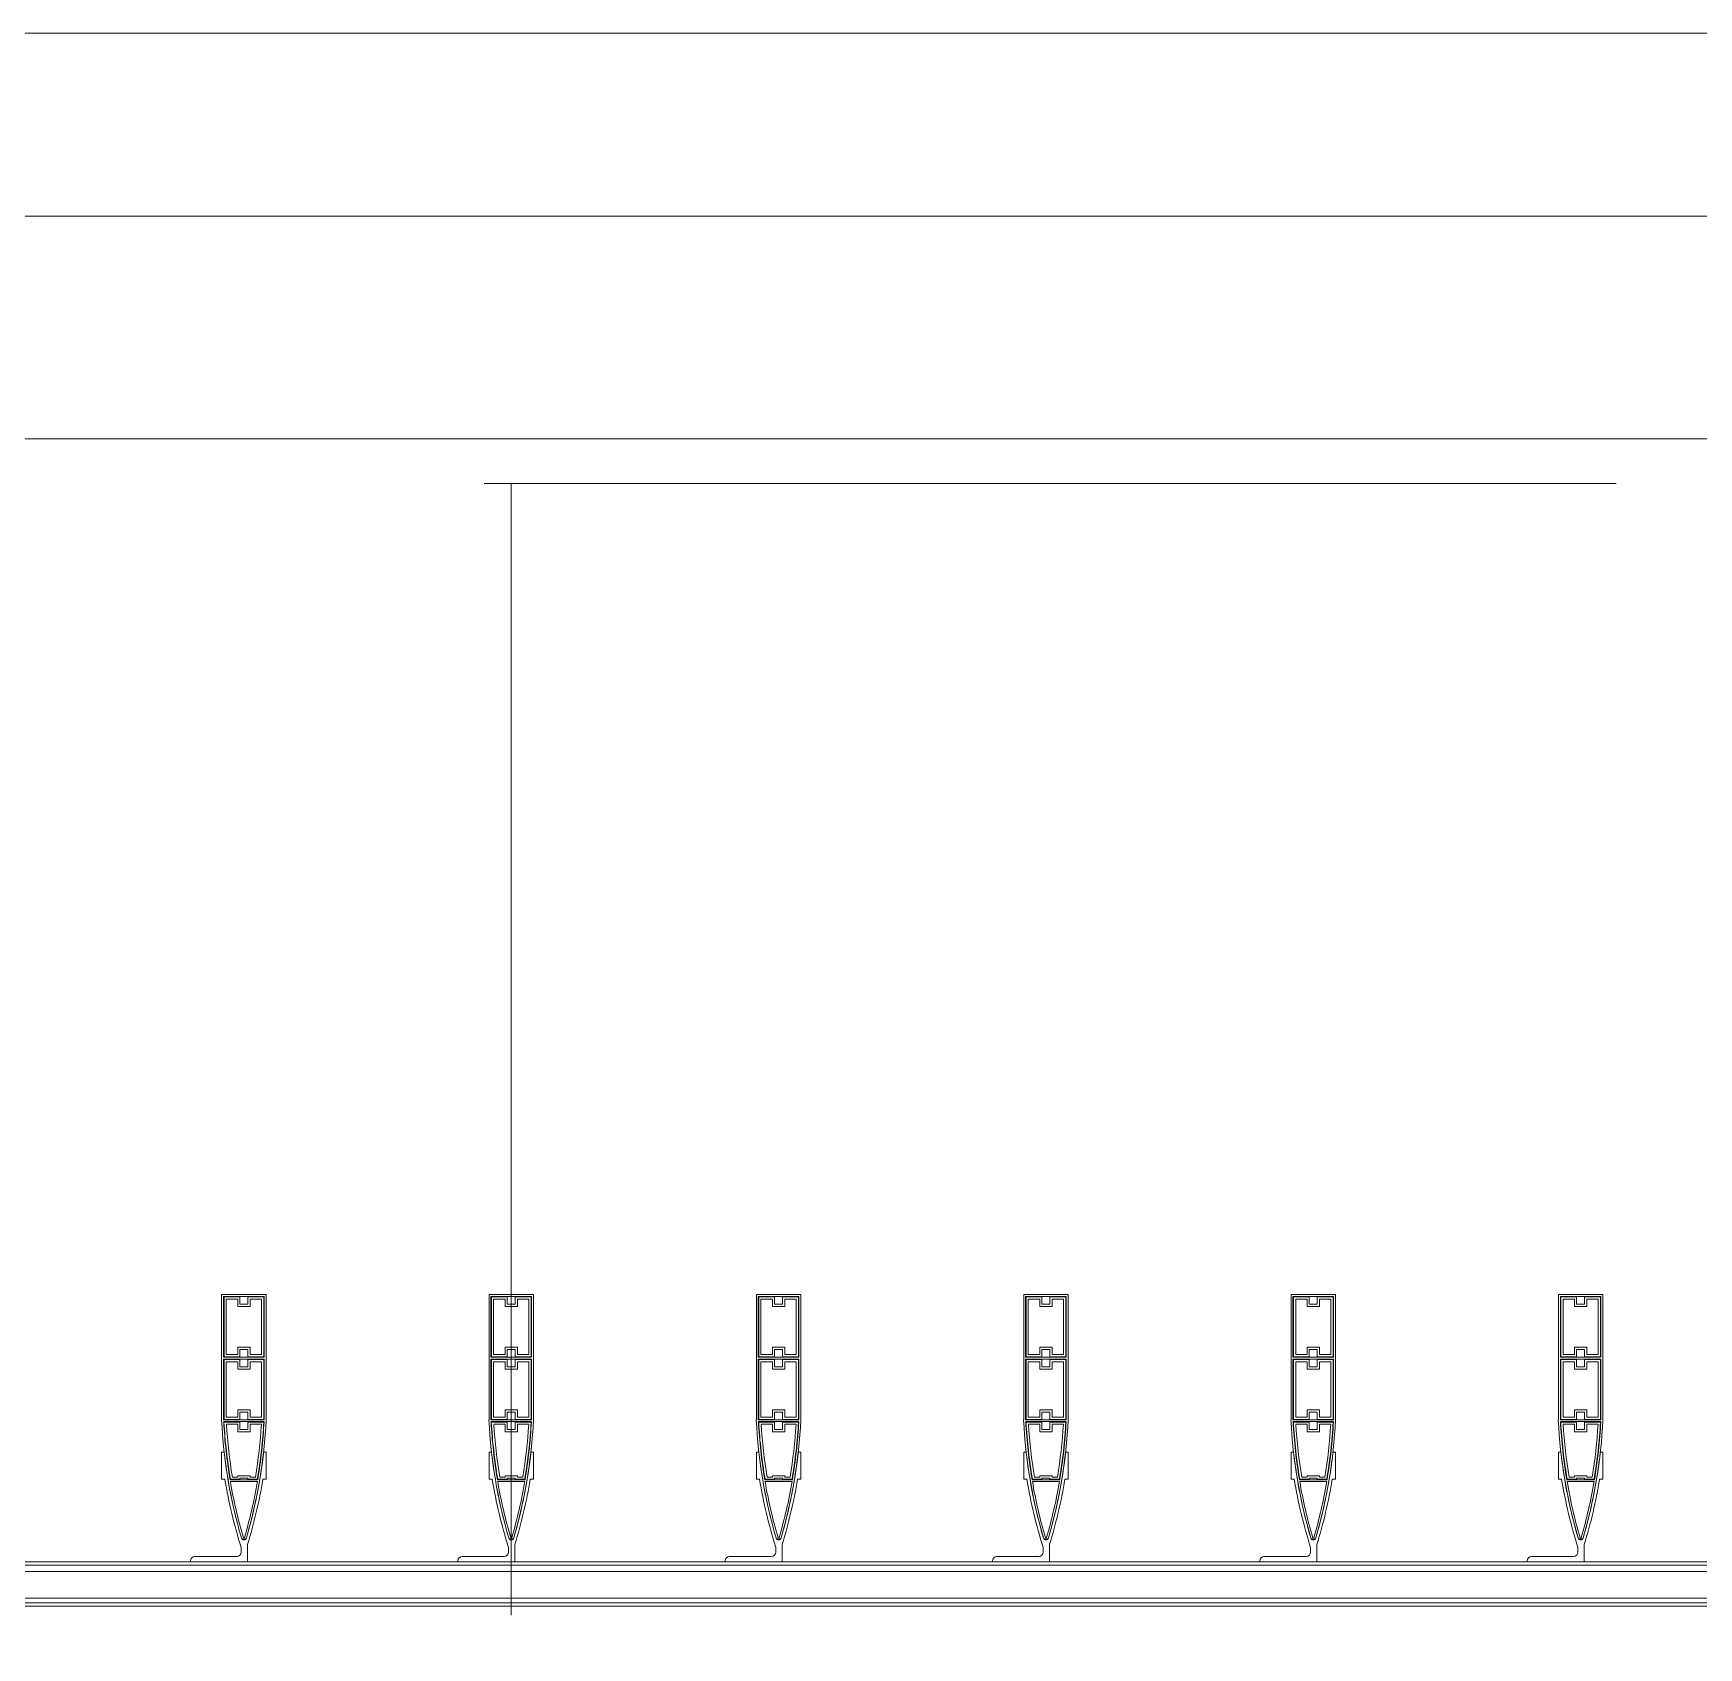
# Model space of a CAD drawing. Header units: millimetres. Extents: x 48966 to 155647, y -43515 to 26217.
# Drawn here: x 97596 to 99464, y 24111 to 25922 of the extents above; entities that cross this region are included whole.
import ezdxf

# ---------------------------------------------------------------- set-up
doc = ezdxf.new("R2010")
doc.units = ezdxf.units.MM
doc.linetypes.add('Осевые', pattern=[6350, 1270, -952.5, 3175, -952.5])
for name, color, linetype, lineweight in [('Обобщенные модели', 7, 'Continuous', 9), ('Обобщенные модели-1', 7, 'Continuous', 18), ('Оси-2', 7, 'Осевые', 9), ('Перекрытия', 7, 'Continuous', 9), ('Стены', 7, 'Continuous', 9)]:
    doc.layers.add(name, color=color, linetype=linetype, lineweight=lineweight)

# ---------------------------------------------------------------- blocks, each defined once
blk = doc.blocks.new('Обвязочная балка 1 - Обвязочная балка 1-1451838-План 5-го этажа на отм_ _12_600')
at = {"layer": 'Обобщенные модели'}
for p, q in [((116781.7, 24196.1), (60831.6, 24196.1)), ((60831.6, 24166.3), (116781.7, 24166.3))]:
    blk.add_line(p, q, dxfattribs=at)
at = {"layer": 'Обобщенные модели-1'}
for p, q in [((116781.7, 24207.1), (60831.6, 24207.1)), ((60831.6, 24203.1), (116781.7, 24203.1)), ((116781.7, 24161.1), (60831.6, 24161.1)), ((60831.6, 24157.1), (116781.7, 24157.1))]:
    blk.add_line(p, q, dxfattribs=at)
blk = doc.blocks.new('Профиль ламели112 - Профиль ламели-1481684-План 5-го этажа на отм_ _12_600')
at = {"layer": 'Обобщенные модели-1'}
for p, q in [((70906.9, 24507.1), (70906.9, 24366.2)), ((70956.9, 24507.1), (70906.9, 24507.1)), ((70909.1, 24436.5), (70909.1, 24504.9)), ((70909.1, 24504.9), (70954.7, 24504.9)), ((70927.4, 24504.4), (70909.6, 24504.4)), ((70909.6, 24504.4), (70909.6, 24437)), ((70912.1, 24439.5), (70912.1, 24501.9)), ((70912.1, 24501.9), (70924.9, 24501.9)), ((70924.9, 24501.9), (70924.9, 24493.5)), ((70927.4, 24496), (70927.4, 24504.4)), ((70954.2, 24504.4), (70936.3, 24504.4)), ((70936.3, 24504.4), (70936.3, 24496)), ((70938.8, 24493.5), (70938.8, 24501.9)), ((70938.8, 24501.9), (70951.7, 24501.9)), ((70951.7, 24501.9), (70951.7, 24439.5)), ((70954.2, 24437), (70954.2, 24504.4)), ((70954.7, 24504.9), (70954.7, 24436.5)), ((70956.9, 24366.2), (70956.9, 24507.1)), ((70924.9, 24493.5), (70938.8, 24493.5)), ((70936.3, 24496), (70927.4, 24496)), ((70938.8, 24447.9), (70924.9, 24447.9)), ((70924.9, 24447.9), (70924.9, 24439.5)), ((70927.4, 24437), (70927.4, 24445.4)), ((70927.4, 24445.4), (70936.3, 24445.4)), ((70936.3, 24445.4), (70936.3, 24437)), ((70938.8, 24439.5), (70938.8, 24447.9)), ((70954.7, 24436.5), (70909.1, 24436.5)), ((70909.1, 24434.6), (70954.7, 24434.6)), ((70909.1, 24366.2), (70909.1, 24434.6)), ((70909.6, 24437), (70927.4, 24437)), ((70927.4, 24434.1), (70909.6, 24434.1)), ((70909.6, 24434.1), (70909.6, 24366.7)), ((70924.9, 24439.5), (70912.1, 24439.5)), ((70912.1, 24369.2), (70912.1, 24431.6)), ((70912.1, 24431.6), (70924.9, 24431.6)), ((70924.9, 24431.6), (70924.9, 24423.2)), ((70927.4, 24425.7), (70927.4, 24434.1)), ((70936.3, 24425.7), (70927.4, 24425.7)), ((70936.3, 24437), (70954.2, 24437)), ((70954.2, 24434.1), (70936.3, 24434.1)), ((70936.3, 24434.1), (70936.3, 24425.7)), ((70951.7, 24439.5), (70938.8, 24439.5)), ((70938.8, 24423.2), (70938.8, 24431.6)), ((70938.8, 24431.6), (70951.7, 24431.6)), ((70951.7, 24431.6), (70951.7, 24369.2)), ((70954.2, 24366.7), (70954.2, 24434.1)), ((70954.7, 24434.6), (70954.7, 24366.2)), ((70924.9, 24423.2), (70938.8, 24423.2)), ((70938.8, 24377.6), (70924.9, 24377.6)), ((70924.9, 24377.6), (70924.9, 24369.2)), ((70927.4, 24366.7), (70927.4, 24375.1)), ((70927.4, 24375.1), (70936.3, 24375.1)), ((70936.3, 24375.1), (70936.3, 24366.7)), ((70938.8, 24369.2), (70938.8, 24377.6)), ((70954.7, 24366.2), (70909.1, 24366.2)), ((70909.1, 24364.3), (70954.6, 24364.3)), ((70909.6, 24366.7), (70927.4, 24366.7)), ((70927.4, 24363.8), (70909.6, 24363.8)), ((70924.9, 24369.2), (70912.1, 24369.2)), ((70912.2, 24361.3), (70924.9, 24361.3)), ((70924.9, 24361.3), (70924.9, 24352.9)), ((70924.9, 24352.9), (70938.8, 24352.9)), ((70927.4, 24355.4), (70927.4, 24363.8)), ((70936.3, 24355.4), (70927.4, 24355.4)), ((70936.3, 24366.7), (70954.2, 24366.7)), ((70954.2, 24363.8), (70936.3, 24363.8)), ((70936.3, 24363.8), (70936.3, 24355.4)), ((70951.7, 24369.2), (70938.8, 24369.2)), ((70938.8, 24352.9), (70938.8, 24361.3)), ((70938.8, 24361.3), (70951.5, 24361.3)), ((70909.8, 24330.1), (70906.9, 24330.1)), ((70906.9, 24330.1), (70906.9, 24299.7)), ((70956.8, 24330.1), (70953.9, 24330.1)), ((70956.8, 24299.7), (70956.8, 24330.1)), ((70906.9, 24299.7), (70910.5, 24299.7)), ((70947.4, 24299.2), (70916.3, 24299.2)), ((70916.6, 24297.3), (70947.1, 24297.3)), ((70916.8, 24299.7), (70927.4, 24299.7)), ((70924.9, 24302.2), (70918.9, 24302.2)), ((70938.8, 24303.5), (70924.9, 24303.5)), ((70924.9, 24303.5), (70924.9, 24302.2)), ((70927.4, 24299.7), (70927.4, 24301)), ((70927.4, 24301), (70936.3, 24301)), ((70936.3, 24301), (70936.3, 24299.7)), ((70936.3, 24299.7), (70946.9, 24299.7)), ((70938.8, 24302.2), (70938.8, 24303.5)), ((70944.8, 24302.2), (70938.8, 24302.2)), ((70953.2, 24299.7), (70956.8, 24299.7)), ((70928.9, 24223), (70928.9, 24218.1)), ((70935.9, 24207.1), (70935.9, 24226.3)), ((70871.9, 24208.1), (70871.9, 24207.1)), ((70871.9, 24207.1), (70935.9, 24207.1)), ((70923.9, 24213.1), (70876.9, 24213.1))]:
    blk.add_line(p, q, dxfattribs=at)
for centre, radius, start, end in [((71480.6, 24394.6), 574.5, 182.8338, 196.2258), ((71480.7, 24394.3), 572.3, 183.0109, 189.5715), ((71480.4, 24395.9), 571.8, 183.2193, 189.6867), ((71480.5, 24395.6), 569.3, 183.4571, 189.4457), ((70383.1, 24394.6), 574.5, 343.7742, 357.1662), ((70383.2, 24395.6), 569.3, 350.5543, 356.5429), ((70383.3, 24395.9), 571.8, 350.3133, 356.7807), ((70383, 24394.3), 572.3, 350.4285, 356.9891), ((71480.6, 24394.6), 574.5, 186.4465, 196.2576), ((70383.1, 24394.6), 574.5, 343.7424, 353.5535), ((71477.1, 24394.6), 574.5, 189.5084, 197.3712), ((71449, 24386.8), 539.8, 189.5428, 196.4344), ((70414.7, 24386.8), 539.8, 343.5656, 350.4572), ((70386.6, 24394.6), 574.5, 342.9661, 350.4916), ((70931.9, 24235.1), 3, 200, 340), ((70931.9, 24234.5), 2.84, 196.2576, 343.7424), ((70931.9, 24234.2), 0.645, 196.4344, 343.5656), ((70876.9, 24208.1), 5, 90, 180), ((70923.9, 24218.1), 5, 270, 0)]:
    blk.add_arc(centre, radius, start, end, dxfattribs=at)
blk = doc.blocks.new('Профиль ламели113 - Профиль ламели-1481948-План 5-го этажа на отм_ _12_600')
at = {"layer": 'Обобщенные модели-1'}
for p, q in [((71206.9, 24507.1), (71206.9, 24366.2)), ((71256.9, 24507.1), (71206.9, 24507.1)), ((71209.1, 24436.5), (71209.1, 24504.9)), ((71209.1, 24504.9), (71254.7, 24504.9)), ((71227.4, 24504.4), (71209.6, 24504.4)), ((71209.6, 24504.4), (71209.6, 24437)), ((71212.1, 24439.5), (71212.1, 24501.9)), ((71212.1, 24501.9), (71224.9, 24501.9)), ((71224.9, 24501.9), (71224.9, 24493.5)), ((71227.4, 24496), (71227.4, 24504.4)), ((71254.2, 24504.4), (71236.3, 24504.4)), ((71236.3, 24504.4), (71236.3, 24496)), ((71238.8, 24493.5), (71238.8, 24501.9)), ((71238.8, 24501.9), (71251.7, 24501.9)), ((71251.7, 24501.9), (71251.7, 24439.5)), ((71254.2, 24437), (71254.2, 24504.4)), ((71254.7, 24504.9), (71254.7, 24436.5)), ((71256.9, 24366.2), (71256.9, 24507.1)), ((71224.9, 24493.5), (71238.8, 24493.5)), ((71236.3, 24496), (71227.4, 24496)), ((71238.8, 24447.9), (71224.9, 24447.9)), ((71224.9, 24447.9), (71224.9, 24439.5)), ((71227.4, 24437), (71227.4, 24445.4)), ((71227.4, 24445.4), (71236.3, 24445.4)), ((71236.3, 24445.4), (71236.3, 24437)), ((71238.8, 24439.5), (71238.8, 24447.9)), ((71254.7, 24436.5), (71209.1, 24436.5)), ((71209.1, 24434.6), (71254.7, 24434.6)), ((71209.1, 24366.2), (71209.1, 24434.6)), ((71209.6, 24437), (71227.4, 24437)), ((71227.4, 24434.1), (71209.6, 24434.1)), ((71209.6, 24434.1), (71209.6, 24366.7)), ((71224.9, 24439.5), (71212.1, 24439.5)), ((71212.1, 24369.2), (71212.1, 24431.6)), ((71212.1, 24431.6), (71224.9, 24431.6)), ((71224.9, 24431.6), (71224.9, 24423.2)), ((71227.4, 24425.7), (71227.4, 24434.1)), ((71236.3, 24425.7), (71227.4, 24425.7)), ((71236.3, 24437), (71254.2, 24437)), ((71254.2, 24434.1), (71236.3, 24434.1)), ((71236.3, 24434.1), (71236.3, 24425.7)), ((71251.7, 24439.5), (71238.8, 24439.5)), ((71238.8, 24423.2), (71238.8, 24431.6)), ((71238.8, 24431.6), (71251.7, 24431.6)), ((71251.7, 24431.6), (71251.7, 24369.2)), ((71254.2, 24366.7), (71254.2, 24434.1)), ((71254.7, 24434.6), (71254.7, 24366.2)), ((71224.9, 24423.2), (71238.8, 24423.2)), ((71238.8, 24377.6), (71224.9, 24377.6)), ((71224.9, 24377.6), (71224.9, 24369.2)), ((71227.4, 24366.7), (71227.4, 24375.1)), ((71227.4, 24375.1), (71236.3, 24375.1)), ((71236.3, 24375.1), (71236.3, 24366.7)), ((71238.8, 24369.2), (71238.8, 24377.6)), ((71254.7, 24366.2), (71209.1, 24366.2)), ((71209.1, 24364.3), (71254.6, 24364.3)), ((71209.6, 24366.7), (71227.4, 24366.7)), ((71227.4, 24363.8), (71209.6, 24363.8)), ((71224.9, 24369.2), (71212.1, 24369.2)), ((71212.2, 24361.3), (71224.9, 24361.3)), ((71224.9, 24361.3), (71224.9, 24352.9)), ((71224.9, 24352.9), (71238.8, 24352.9)), ((71227.4, 24355.4), (71227.4, 24363.8)), ((71236.3, 24355.4), (71227.4, 24355.4)), ((71236.3, 24366.7), (71254.2, 24366.7)), ((71254.2, 24363.8), (71236.3, 24363.8)), ((71236.3, 24363.8), (71236.3, 24355.4)), ((71251.7, 24369.2), (71238.8, 24369.2)), ((71238.8, 24352.9), (71238.8, 24361.3)), ((71238.8, 24361.3), (71251.5, 24361.3)), ((71209.8, 24330.1), (71206.9, 24330.1)), ((71206.9, 24330.1), (71206.9, 24299.7)), ((71256.8, 24330.1), (71253.9, 24330.1)), ((71256.8, 24299.7), (71256.8, 24330.1)), ((71206.9, 24299.7), (71210.5, 24299.7)), ((71247.4, 24299.2), (71216.3, 24299.2)), ((71216.6, 24297.3), (71247.1, 24297.3)), ((71216.8, 24299.7), (71227.4, 24299.7)), ((71224.9, 24302.2), (71218.9, 24302.2)), ((71238.8, 24303.5), (71224.9, 24303.5)), ((71224.9, 24303.5), (71224.9, 24302.2)), ((71227.4, 24299.7), (71227.4, 24301)), ((71227.4, 24301), (71236.3, 24301)), ((71236.3, 24301), (71236.3, 24299.7)), ((71236.3, 24299.7), (71246.9, 24299.7)), ((71238.8, 24302.2), (71238.8, 24303.5)), ((71244.8, 24302.2), (71238.8, 24302.2)), ((71253.2, 24299.7), (71256.8, 24299.7)), ((71228.9, 24223), (71228.9, 24218.1)), ((71235.9, 24207.1), (71235.9, 24226.3)), ((71171.9, 24208.1), (71171.9, 24207.1)), ((71171.9, 24207.1), (71235.9, 24207.1)), ((71223.9, 24213.1), (71176.9, 24213.1))]:
    blk.add_line(p, q, dxfattribs=at)
for centre, radius, start, end in [((71780.6, 24394.6), 574.5, 182.8338, 196.2258), ((71780.7, 24394.3), 572.3, 183.0109, 189.5715), ((71780.4, 24395.9), 571.8, 183.2193, 189.6867), ((71780.5, 24395.6), 569.3, 183.4571, 189.4457), ((70683.1, 24394.6), 574.5, 343.7742, 357.1662), ((70683.2, 24395.6), 569.3, 350.5543, 356.5429), ((70683.3, 24395.9), 571.8, 350.3133, 356.7807), ((70683, 24394.3), 572.3, 350.4285, 356.9891), ((71780.6, 24394.6), 574.5, 186.4465, 196.2576), ((70683.1, 24394.6), 574.5, 343.7424, 353.5535), ((71777.1, 24394.6), 574.5, 189.5084, 197.3712), ((71749, 24386.8), 539.8, 189.5428, 196.4344), ((70714.7, 24386.8), 539.8, 343.5656, 350.4572), ((70686.6, 24394.6), 574.5, 342.9661, 350.4916), ((71231.9, 24235.1), 3, 200, 340), ((71231.9, 24234.5), 2.84, 196.2576, 343.7424), ((71231.9, 24234.2), 0.645, 196.4344, 343.5656), ((71176.9, 24208.1), 5, 90, 180), ((71223.9, 24218.1), 5, 270, 0)]:
    blk.add_arc(centre, radius, start, end, dxfattribs=at)
blk = doc.blocks.new('Профиль ламели114 - Профиль ламели-1482212-План 5-го этажа на отм_ _12_600')
at = {"layer": 'Обобщенные модели-1'}
for p, q in [((71506.9, 24507.1), (71506.9, 24366.2)), ((71556.9, 24507.1), (71506.9, 24507.1)), ((71509.1, 24436.5), (71509.1, 24504.9)), ((71509.1, 24504.9), (71554.7, 24504.9)), ((71527.4, 24504.4), (71509.6, 24504.4)), ((71509.6, 24504.4), (71509.6, 24437)), ((71512.1, 24439.5), (71512.1, 24501.9)), ((71512.1, 24501.9), (71524.9, 24501.9)), ((71524.9, 24501.9), (71524.9, 24493.5)), ((71527.4, 24496), (71527.4, 24504.4)), ((71554.2, 24504.4), (71536.3, 24504.4)), ((71536.3, 24504.4), (71536.3, 24496)), ((71538.8, 24493.5), (71538.8, 24501.9)), ((71538.8, 24501.9), (71551.7, 24501.9)), ((71551.7, 24501.9), (71551.7, 24439.5)), ((71554.2, 24437), (71554.2, 24504.4)), ((71554.7, 24504.9), (71554.7, 24436.5)), ((71556.9, 24366.2), (71556.9, 24507.1)), ((71524.9, 24493.5), (71538.8, 24493.5)), ((71536.3, 24496), (71527.4, 24496)), ((71538.8, 24447.9), (71524.9, 24447.9)), ((71524.9, 24447.9), (71524.9, 24439.5)), ((71527.4, 24437), (71527.4, 24445.4)), ((71527.4, 24445.4), (71536.3, 24445.4)), ((71536.3, 24445.4), (71536.3, 24437)), ((71538.8, 24439.5), (71538.8, 24447.9)), ((71554.7, 24436.5), (71509.1, 24436.5)), ((71509.1, 24434.6), (71554.7, 24434.6)), ((71509.1, 24366.2), (71509.1, 24434.6)), ((71509.6, 24437), (71527.4, 24437)), ((71527.4, 24434.1), (71509.6, 24434.1)), ((71509.6, 24434.1), (71509.6, 24366.7)), ((71524.9, 24439.5), (71512.1, 24439.5)), ((71512.1, 24369.2), (71512.1, 24431.6)), ((71512.1, 24431.6), (71524.9, 24431.6)), ((71524.9, 24431.6), (71524.9, 24423.2)), ((71527.4, 24425.7), (71527.4, 24434.1)), ((71536.3, 24425.7), (71527.4, 24425.7)), ((71536.3, 24437), (71554.2, 24437)), ((71554.2, 24434.1), (71536.3, 24434.1)), ((71536.3, 24434.1), (71536.3, 24425.7)), ((71551.7, 24439.5), (71538.8, 24439.5)), ((71538.8, 24423.2), (71538.8, 24431.6)), ((71538.8, 24431.6), (71551.7, 24431.6)), ((71551.7, 24431.6), (71551.7, 24369.2)), ((71554.2, 24366.7), (71554.2, 24434.1)), ((71554.7, 24434.6), (71554.7, 24366.2)), ((71524.9, 24423.2), (71538.8, 24423.2)), ((71538.8, 24377.6), (71524.9, 24377.6)), ((71524.9, 24377.6), (71524.9, 24369.2)), ((71527.4, 24366.7), (71527.4, 24375.1)), ((71527.4, 24375.1), (71536.3, 24375.1)), ((71536.3, 24375.1), (71536.3, 24366.7)), ((71538.8, 24369.2), (71538.8, 24377.6)), ((71554.7, 24366.2), (71509.1, 24366.2)), ((71509.1, 24364.3), (71554.6, 24364.3)), ((71509.6, 24366.7), (71527.4, 24366.7)), ((71527.4, 24363.8), (71509.6, 24363.8)), ((71524.9, 24369.2), (71512.1, 24369.2)), ((71512.2, 24361.3), (71524.9, 24361.3)), ((71524.9, 24361.3), (71524.9, 24352.9)), ((71524.9, 24352.9), (71538.8, 24352.9)), ((71527.4, 24355.4), (71527.4, 24363.8)), ((71536.3, 24355.4), (71527.4, 24355.4)), ((71536.3, 24366.7), (71554.2, 24366.7)), ((71554.2, 24363.8), (71536.3, 24363.8)), ((71536.3, 24363.8), (71536.3, 24355.4)), ((71551.7, 24369.2), (71538.8, 24369.2)), ((71538.8, 24352.9), (71538.8, 24361.3)), ((71538.8, 24361.3), (71551.5, 24361.3)), ((71509.8, 24330.1), (71506.9, 24330.1)), ((71506.9, 24330.1), (71506.9, 24299.7)), ((71556.8, 24330.1), (71553.9, 24330.1)), ((71556.8, 24299.7), (71556.8, 24330.1)), ((71506.9, 24299.7), (71510.5, 24299.7)), ((71547.4, 24299.2), (71516.3, 24299.2)), ((71516.6, 24297.3), (71547.1, 24297.3)), ((71516.8, 24299.7), (71527.4, 24299.7)), ((71524.9, 24302.2), (71518.9, 24302.2)), ((71538.8, 24303.5), (71524.9, 24303.5)), ((71524.9, 24303.5), (71524.9, 24302.2)), ((71527.4, 24299.7), (71527.4, 24301)), ((71527.4, 24301), (71536.3, 24301)), ((71536.3, 24301), (71536.3, 24299.7)), ((71536.3, 24299.7), (71546.9, 24299.7)), ((71538.8, 24302.2), (71538.8, 24303.5)), ((71544.8, 24302.2), (71538.8, 24302.2)), ((71553.2, 24299.7), (71556.8, 24299.7)), ((71528.9, 24223), (71528.9, 24218.1)), ((71535.9, 24207.1), (71535.9, 24226.3)), ((71471.9, 24208.1), (71471.9, 24207.1)), ((71471.9, 24207.1), (71535.9, 24207.1)), ((71523.9, 24213.1), (71476.9, 24213.1))]:
    blk.add_line(p, q, dxfattribs=at)
for centre, radius, start, end in [((72080.6, 24394.6), 574.5, 182.8338, 196.2258), ((72080.7, 24394.3), 572.3, 183.0109, 189.5715), ((72080.4, 24395.9), 571.8, 183.2193, 189.6867), ((72080.5, 24395.6), 569.3, 183.4571, 189.4457), ((70983.1, 24394.6), 574.5, 343.7742, 357.1662), ((70983.2, 24395.6), 569.3, 350.5543, 356.5429), ((70983.3, 24395.9), 571.8, 350.3133, 356.7807), ((70983, 24394.3), 572.3, 350.4285, 356.9891), ((72080.6, 24394.6), 574.5, 186.4465, 196.2576), ((70983.1, 24394.6), 574.5, 343.7424, 353.5535), ((72077.1, 24394.6), 574.5, 189.5084, 197.3712), ((72049, 24386.8), 539.8, 189.5428, 196.4344), ((71014.7, 24386.8), 539.8, 343.5656, 350.4572), ((70986.6, 24394.6), 574.5, 342.9661, 350.4916), ((71531.9, 24235.1), 3, 200, 340), ((71531.9, 24234.5), 2.84, 196.2576, 343.7424), ((71531.9, 24234.2), 0.645, 196.4344, 343.5656), ((71476.9, 24208.1), 5, 90, 180), ((71523.9, 24218.1), 5, 270, 0)]:
    blk.add_arc(centre, radius, start, end, dxfattribs=at)
blk = doc.blocks.new('Профиль ламели115 - Профиль ламели-1482476-План 5-го этажа на отм_ _12_600')
at = {"layer": 'Обобщенные модели-1'}
for p, q in [((71806.9, 24507.1), (71806.9, 24366.2)), ((71856.9, 24507.1), (71806.9, 24507.1)), ((71809.1, 24436.5), (71809.1, 24504.9)), ((71809.1, 24504.9), (71854.7, 24504.9)), ((71827.4, 24504.4), (71809.6, 24504.4)), ((71809.6, 24504.4), (71809.6, 24437)), ((71812.1, 24439.5), (71812.1, 24501.9)), ((71812.1, 24501.9), (71824.9, 24501.9)), ((71824.9, 24501.9), (71824.9, 24493.5)), ((71827.4, 24496), (71827.4, 24504.4)), ((71854.2, 24504.4), (71836.3, 24504.4)), ((71836.3, 24504.4), (71836.3, 24496)), ((71838.8, 24493.5), (71838.8, 24501.9)), ((71838.8, 24501.9), (71851.7, 24501.9)), ((71851.7, 24501.9), (71851.7, 24439.5)), ((71854.2, 24437), (71854.2, 24504.4)), ((71854.7, 24504.9), (71854.7, 24436.5)), ((71856.9, 24366.2), (71856.9, 24507.1)), ((71824.9, 24493.5), (71838.8, 24493.5)), ((71836.3, 24496), (71827.4, 24496)), ((71838.8, 24447.9), (71824.9, 24447.9)), ((71824.9, 24447.9), (71824.9, 24439.5)), ((71827.4, 24437), (71827.4, 24445.4)), ((71827.4, 24445.4), (71836.3, 24445.4)), ((71836.3, 24445.4), (71836.3, 24437)), ((71838.8, 24439.5), (71838.8, 24447.9)), ((71854.7, 24436.5), (71809.1, 24436.5)), ((71809.1, 24434.6), (71854.7, 24434.6)), ((71809.1, 24366.2), (71809.1, 24434.6)), ((71809.6, 24437), (71827.4, 24437)), ((71827.4, 24434.1), (71809.6, 24434.1)), ((71809.6, 24434.1), (71809.6, 24366.7)), ((71824.9, 24439.5), (71812.1, 24439.5)), ((71812.1, 24369.2), (71812.1, 24431.6)), ((71812.1, 24431.6), (71824.9, 24431.6)), ((71824.9, 24431.6), (71824.9, 24423.2)), ((71827.4, 24425.7), (71827.4, 24434.1)), ((71836.3, 24425.7), (71827.4, 24425.7)), ((71836.3, 24437), (71854.2, 24437)), ((71854.2, 24434.1), (71836.3, 24434.1)), ((71836.3, 24434.1), (71836.3, 24425.7)), ((71851.7, 24439.5), (71838.8, 24439.5)), ((71838.8, 24423.2), (71838.8, 24431.6)), ((71838.8, 24431.6), (71851.7, 24431.6)), ((71851.7, 24431.6), (71851.7, 24369.2)), ((71854.2, 24366.7), (71854.2, 24434.1)), ((71854.7, 24434.6), (71854.7, 24366.2)), ((71824.9, 24423.2), (71838.8, 24423.2)), ((71838.8, 24377.6), (71824.9, 24377.6)), ((71824.9, 24377.6), (71824.9, 24369.2)), ((71827.4, 24366.7), (71827.4, 24375.1)), ((71827.4, 24375.1), (71836.3, 24375.1)), ((71836.3, 24375.1), (71836.3, 24366.7)), ((71838.8, 24369.2), (71838.8, 24377.6)), ((71854.7, 24366.2), (71809.1, 24366.2)), ((71809.1, 24364.3), (71854.6, 24364.3)), ((71809.6, 24366.7), (71827.4, 24366.7)), ((71827.4, 24363.8), (71809.6, 24363.8)), ((71824.9, 24369.2), (71812.1, 24369.2)), ((71812.2, 24361.3), (71824.9, 24361.3)), ((71824.9, 24361.3), (71824.9, 24352.9)), ((71824.9, 24352.9), (71838.8, 24352.9)), ((71827.4, 24355.4), (71827.4, 24363.8)), ((71836.3, 24355.4), (71827.4, 24355.4)), ((71836.3, 24366.7), (71854.2, 24366.7)), ((71854.2, 24363.8), (71836.3, 24363.8)), ((71836.3, 24363.8), (71836.3, 24355.4)), ((71851.7, 24369.2), (71838.8, 24369.2)), ((71838.8, 24352.9), (71838.8, 24361.3)), ((71838.8, 24361.3), (71851.5, 24361.3)), ((71809.8, 24330.1), (71806.9, 24330.1)), ((71806.9, 24330.1), (71806.9, 24299.7)), ((71856.8, 24330.1), (71853.9, 24330.1)), ((71856.8, 24299.7), (71856.8, 24330.1)), ((71806.9, 24299.7), (71810.5, 24299.7)), ((71847.4, 24299.2), (71816.3, 24299.2)), ((71816.6, 24297.3), (71847.1, 24297.3)), ((71816.8, 24299.7), (71827.4, 24299.7)), ((71824.9, 24302.2), (71818.9, 24302.2)), ((71838.8, 24303.5), (71824.9, 24303.5)), ((71824.9, 24303.5), (71824.9, 24302.2)), ((71827.4, 24299.7), (71827.4, 24301)), ((71827.4, 24301), (71836.3, 24301)), ((71836.3, 24301), (71836.3, 24299.7)), ((71836.3, 24299.7), (71846.9, 24299.7)), ((71838.8, 24302.2), (71838.8, 24303.5)), ((71844.8, 24302.2), (71838.8, 24302.2)), ((71853.2, 24299.7), (71856.8, 24299.7)), ((71828.9, 24223), (71828.9, 24218.1)), ((71835.9, 24207.1), (71835.9, 24226.3)), ((71771.9, 24208.1), (71771.9, 24207.1)), ((71771.9, 24207.1), (71835.9, 24207.1)), ((71823.9, 24213.1), (71776.9, 24213.1))]:
    blk.add_line(p, q, dxfattribs=at)
for centre, radius, start, end in [((72380.6, 24394.6), 574.5, 182.8338, 196.2258), ((72380.7, 24394.3), 572.3, 183.0109, 189.5715), ((72380.4, 24395.9), 571.8, 183.2193, 189.6867), ((72380.5, 24395.6), 569.3, 183.4571, 189.4457), ((71283.1, 24394.6), 574.5, 343.7742, 357.1662), ((71283.2, 24395.6), 569.3, 350.5543, 356.5429), ((71283.3, 24395.9), 571.8, 350.3133, 356.7807), ((71283, 24394.3), 572.3, 350.4285, 356.9891), ((72380.6, 24394.6), 574.5, 186.4465, 196.2576), ((71283.1, 24394.6), 574.5, 343.7424, 353.5535), ((72377.1, 24394.6), 574.5, 189.5084, 197.3712), ((72349, 24386.8), 539.8, 189.5428, 196.4344), ((71314.7, 24386.8), 539.8, 343.5656, 350.4572), ((71286.6, 24394.6), 574.5, 342.9661, 350.4916), ((71831.9, 24235.1), 3, 200, 340), ((71831.9, 24234.5), 2.84, 196.2576, 343.7424), ((71831.9, 24234.2), 0.645, 196.4344, 343.5656), ((71776.9, 24208.1), 5, 90, 180), ((71823.9, 24218.1), 5, 270, 0)]:
    blk.add_arc(centre, radius, start, end, dxfattribs=at)
blk = doc.blocks.new('Профиль ламели116 - Профиль ламели-1482740-План 5-го этажа на отм_ _12_600')
at = {"layer": 'Обобщенные модели-1'}
for p, q in [((72106.9, 24507.1), (72106.9, 24366.2)), ((72156.9, 24507.1), (72106.9, 24507.1)), ((72109.1, 24436.5), (72109.1, 24504.9)), ((72109.1, 24504.9), (72154.7, 24504.9)), ((72127.4, 24504.4), (72109.6, 24504.4)), ((72109.6, 24504.4), (72109.6, 24437)), ((72112.1, 24439.5), (72112.1, 24501.9)), ((72112.1, 24501.9), (72124.9, 24501.9)), ((72124.9, 24501.9), (72124.9, 24493.5)), ((72127.4, 24496), (72127.4, 24504.4)), ((72154.2, 24504.4), (72136.3, 24504.4)), ((72136.3, 24504.4), (72136.3, 24496)), ((72138.8, 24493.5), (72138.8, 24501.9)), ((72138.8, 24501.9), (72151.7, 24501.9)), ((72151.7, 24501.9), (72151.7, 24439.5)), ((72154.2, 24437), (72154.2, 24504.4)), ((72154.7, 24504.9), (72154.7, 24436.5)), ((72156.9, 24366.2), (72156.9, 24507.1)), ((72124.9, 24493.5), (72138.8, 24493.5)), ((72136.3, 24496), (72127.4, 24496)), ((72138.8, 24447.9), (72124.9, 24447.9)), ((72124.9, 24447.9), (72124.9, 24439.5)), ((72127.4, 24437), (72127.4, 24445.4)), ((72127.4, 24445.4), (72136.3, 24445.4)), ((72136.3, 24445.4), (72136.3, 24437)), ((72138.8, 24439.5), (72138.8, 24447.9)), ((72154.7, 24436.5), (72109.1, 24436.5)), ((72109.1, 24434.6), (72154.7, 24434.6)), ((72109.1, 24366.2), (72109.1, 24434.6)), ((72109.6, 24437), (72127.4, 24437)), ((72127.4, 24434.1), (72109.6, 24434.1)), ((72109.6, 24434.1), (72109.6, 24366.7)), ((72124.9, 24439.5), (72112.1, 24439.5)), ((72112.1, 24369.2), (72112.1, 24431.6)), ((72112.1, 24431.6), (72124.9, 24431.6)), ((72124.9, 24431.6), (72124.9, 24423.2)), ((72127.4, 24425.7), (72127.4, 24434.1)), ((72136.3, 24425.7), (72127.4, 24425.7)), ((72136.3, 24437), (72154.2, 24437)), ((72154.2, 24434.1), (72136.3, 24434.1)), ((72136.3, 24434.1), (72136.3, 24425.7)), ((72151.7, 24439.5), (72138.8, 24439.5)), ((72138.8, 24423.2), (72138.8, 24431.6)), ((72138.8, 24431.6), (72151.7, 24431.6)), ((72151.7, 24431.6), (72151.7, 24369.2)), ((72154.2, 24366.7), (72154.2, 24434.1)), ((72154.7, 24434.6), (72154.7, 24366.2)), ((72124.9, 24423.2), (72138.8, 24423.2)), ((72138.8, 24377.6), (72124.9, 24377.6)), ((72124.9, 24377.6), (72124.9, 24369.2)), ((72127.4, 24366.7), (72127.4, 24375.1)), ((72127.4, 24375.1), (72136.3, 24375.1)), ((72136.3, 24375.1), (72136.3, 24366.7)), ((72138.8, 24369.2), (72138.8, 24377.6)), ((72154.7, 24366.2), (72109.1, 24366.2)), ((72109.1, 24364.3), (72154.6, 24364.3)), ((72109.6, 24366.7), (72127.4, 24366.7)), ((72127.4, 24363.8), (72109.6, 24363.8)), ((72124.9, 24369.2), (72112.1, 24369.2)), ((72112.2, 24361.3), (72124.9, 24361.3)), ((72124.9, 24361.3), (72124.9, 24352.9)), ((72124.9, 24352.9), (72138.8, 24352.9)), ((72127.4, 24355.4), (72127.4, 24363.8)), ((72136.3, 24355.4), (72127.4, 24355.4)), ((72136.3, 24366.7), (72154.2, 24366.7)), ((72154.2, 24363.8), (72136.3, 24363.8)), ((72136.3, 24363.8), (72136.3, 24355.4)), ((72151.7, 24369.2), (72138.8, 24369.2)), ((72138.8, 24352.9), (72138.8, 24361.3)), ((72138.8, 24361.3), (72151.5, 24361.3)), ((72109.8, 24330.1), (72106.9, 24330.1)), ((72106.9, 24330.1), (72106.9, 24299.7)), ((72156.8, 24330.1), (72153.9, 24330.1)), ((72156.8, 24299.7), (72156.8, 24330.1)), ((72106.9, 24299.7), (72110.5, 24299.7)), ((72147.4, 24299.2), (72116.3, 24299.2)), ((72116.6, 24297.3), (72147.1, 24297.3)), ((72116.8, 24299.7), (72127.4, 24299.7)), ((72124.9, 24302.2), (72118.9, 24302.2)), ((72138.8, 24303.5), (72124.9, 24303.5)), ((72124.9, 24303.5), (72124.9, 24302.2)), ((72127.4, 24299.7), (72127.4, 24301)), ((72127.4, 24301), (72136.3, 24301)), ((72136.3, 24301), (72136.3, 24299.7)), ((72136.3, 24299.7), (72146.9, 24299.7)), ((72138.8, 24302.2), (72138.8, 24303.5)), ((72144.8, 24302.2), (72138.8, 24302.2)), ((72153.2, 24299.7), (72156.8, 24299.7)), ((72128.9, 24223), (72128.9, 24218.1)), ((72135.9, 24207.1), (72135.9, 24226.3)), ((72071.9, 24208.1), (72071.9, 24207.1)), ((72071.9, 24207.1), (72135.9, 24207.1)), ((72123.9, 24213.1), (72076.9, 24213.1))]:
    blk.add_line(p, q, dxfattribs=at)
for centre, radius, start, end in [((72680.6, 24394.6), 574.5, 182.8338, 196.2258), ((72680.7, 24394.3), 572.3, 183.0109, 189.5715), ((72680.4, 24395.9), 571.8, 183.2193, 189.6867), ((72680.5, 24395.6), 569.3, 183.4571, 189.4457), ((71583.1, 24394.6), 574.5, 343.7742, 357.1662), ((71583.2, 24395.6), 569.3, 350.5543, 356.5429), ((71583.3, 24395.9), 571.8, 350.3133, 356.7807), ((71583, 24394.3), 572.3, 350.4285, 356.9891), ((72680.6, 24394.6), 574.5, 186.4465, 196.2576), ((71583.1, 24394.6), 574.5, 343.7424, 353.5535), ((72677.1, 24394.6), 574.5, 189.5084, 197.3712), ((72649, 24386.8), 539.8, 189.5428, 196.4344), ((71614.7, 24386.8), 539.8, 343.5656, 350.4572), ((71586.6, 24394.6), 574.5, 342.9661, 350.4916), ((72131.9, 24235.1), 3, 200, 340), ((72131.9, 24234.5), 2.84, 196.2576, 343.7424), ((72131.9, 24234.2), 0.645, 196.4344, 343.5656), ((72076.9, 24208.1), 5, 90, 180), ((72123.9, 24218.1), 5, 270, 0)]:
    blk.add_arc(centre, radius, start, end, dxfattribs=at)
blk = doc.blocks.new('Профиль ламели117 - Профиль ламели-1483004-План 5-го этажа на отм_ _12_600')
at = {"layer": 'Обобщенные модели-1'}
for p, q in [((72406.9, 24507.1), (72406.9, 24366.2)), ((72456.9, 24507.1), (72406.9, 24507.1)), ((72409.1, 24436.5), (72409.1, 24504.9)), ((72409.1, 24504.9), (72454.7, 24504.9)), ((72427.4, 24504.4), (72409.6, 24504.4)), ((72409.6, 24504.4), (72409.6, 24437)), ((72412.1, 24439.5), (72412.1, 24501.9)), ((72412.1, 24501.9), (72424.9, 24501.9)), ((72424.9, 24501.9), (72424.9, 24493.5)), ((72427.4, 24496), (72427.4, 24504.4)), ((72454.2, 24504.4), (72436.3, 24504.4)), ((72436.3, 24504.4), (72436.3, 24496)), ((72438.8, 24493.5), (72438.8, 24501.9)), ((72438.8, 24501.9), (72451.7, 24501.9)), ((72451.7, 24501.9), (72451.7, 24439.5)), ((72454.2, 24437), (72454.2, 24504.4)), ((72454.7, 24504.9), (72454.7, 24436.5)), ((72456.9, 24366.2), (72456.9, 24507.1)), ((72424.9, 24493.5), (72438.8, 24493.5)), ((72436.3, 24496), (72427.4, 24496)), ((72438.8, 24447.9), (72424.9, 24447.9)), ((72424.9, 24447.9), (72424.9, 24439.5)), ((72427.4, 24437), (72427.4, 24445.4)), ((72427.4, 24445.4), (72436.3, 24445.4)), ((72436.3, 24445.4), (72436.3, 24437)), ((72438.8, 24439.5), (72438.8, 24447.9)), ((72454.7, 24436.5), (72409.1, 24436.5)), ((72409.1, 24434.6), (72454.7, 24434.6)), ((72409.1, 24366.2), (72409.1, 24434.6)), ((72409.6, 24437), (72427.4, 24437)), ((72427.4, 24434.1), (72409.6, 24434.1)), ((72409.6, 24434.1), (72409.6, 24366.7)), ((72424.9, 24439.5), (72412.1, 24439.5)), ((72412.1, 24369.2), (72412.1, 24431.6)), ((72412.1, 24431.6), (72424.9, 24431.6)), ((72424.9, 24431.6), (72424.9, 24423.2)), ((72427.4, 24425.7), (72427.4, 24434.1)), ((72436.3, 24425.7), (72427.4, 24425.7)), ((72436.3, 24437), (72454.2, 24437)), ((72454.2, 24434.1), (72436.3, 24434.1)), ((72436.3, 24434.1), (72436.3, 24425.7)), ((72451.7, 24439.5), (72438.8, 24439.5)), ((72438.8, 24423.2), (72438.8, 24431.6)), ((72438.8, 24431.6), (72451.7, 24431.6)), ((72451.7, 24431.6), (72451.7, 24369.2)), ((72454.2, 24366.7), (72454.2, 24434.1)), ((72454.7, 24434.6), (72454.7, 24366.2)), ((72424.9, 24423.2), (72438.8, 24423.2)), ((72438.8, 24377.6), (72424.9, 24377.6)), ((72424.9, 24377.6), (72424.9, 24369.2)), ((72427.4, 24366.7), (72427.4, 24375.1)), ((72427.4, 24375.1), (72436.3, 24375.1)), ((72436.3, 24375.1), (72436.3, 24366.7)), ((72438.8, 24369.2), (72438.8, 24377.6)), ((72454.7, 24366.2), (72409.1, 24366.2)), ((72409.1, 24364.3), (72454.6, 24364.3)), ((72409.6, 24366.7), (72427.4, 24366.7)), ((72427.4, 24363.8), (72409.6, 24363.8)), ((72424.9, 24369.2), (72412.1, 24369.2)), ((72412.2, 24361.3), (72424.9, 24361.3)), ((72424.9, 24361.3), (72424.9, 24352.9)), ((72424.9, 24352.9), (72438.8, 24352.9)), ((72427.4, 24355.4), (72427.4, 24363.8)), ((72436.3, 24355.4), (72427.4, 24355.4)), ((72436.3, 24366.7), (72454.2, 24366.7)), ((72454.2, 24363.8), (72436.3, 24363.8)), ((72436.3, 24363.8), (72436.3, 24355.4)), ((72451.7, 24369.2), (72438.8, 24369.2)), ((72438.8, 24352.9), (72438.8, 24361.3)), ((72438.8, 24361.3), (72451.5, 24361.3)), ((72409.8, 24330.1), (72406.9, 24330.1)), ((72406.9, 24330.1), (72406.9, 24299.7)), ((72456.8, 24330.1), (72453.9, 24330.1)), ((72456.8, 24299.7), (72456.8, 24330.1)), ((72406.9, 24299.7), (72410.5, 24299.7)), ((72447.4, 24299.2), (72416.3, 24299.2)), ((72416.6, 24297.3), (72447.1, 24297.3)), ((72416.8, 24299.7), (72427.4, 24299.7)), ((72424.9, 24302.2), (72418.9, 24302.2)), ((72438.8, 24303.5), (72424.9, 24303.5)), ((72424.9, 24303.5), (72424.9, 24302.2)), ((72427.4, 24299.7), (72427.4, 24301)), ((72427.4, 24301), (72436.3, 24301)), ((72436.3, 24301), (72436.3, 24299.7)), ((72436.3, 24299.7), (72446.9, 24299.7)), ((72438.8, 24302.2), (72438.8, 24303.5)), ((72444.8, 24302.2), (72438.8, 24302.2)), ((72453.2, 24299.7), (72456.8, 24299.7)), ((72428.9, 24223), (72428.9, 24218.1)), ((72435.9, 24207.1), (72435.9, 24226.3)), ((72371.9, 24208.1), (72371.9, 24207.1)), ((72371.9, 24207.1), (72435.9, 24207.1)), ((72423.9, 24213.1), (72376.9, 24213.1))]:
    blk.add_line(p, q, dxfattribs=at)
for centre, radius, start, end in [((72980.6, 24394.6), 574.5, 182.8338, 196.2258), ((72980.7, 24394.3), 572.3, 183.0109, 189.5715), ((72980.4, 24395.9), 571.8, 183.2193, 189.6867), ((72980.5, 24395.6), 569.3, 183.4571, 189.4457), ((71883.1, 24394.6), 574.5, 343.7742, 357.1662), ((71883.2, 24395.6), 569.3, 350.5543, 356.5429), ((71883.3, 24395.9), 571.8, 350.3133, 356.7807), ((71883, 24394.3), 572.3, 350.4285, 356.9891), ((72980.6, 24394.6), 574.5, 186.4465, 196.2576), ((71883.1, 24394.6), 574.5, 343.7424, 353.5535), ((72977.1, 24394.6), 574.5, 189.5084, 197.3712), ((72949, 24386.8), 539.8, 189.5428, 196.4344), ((71914.7, 24386.8), 539.8, 343.5656, 350.4572), ((71886.6, 24394.6), 574.5, 342.9661, 350.4916), ((72431.9, 24235.1), 3, 200, 340), ((72431.9, 24234.5), 2.84, 196.2576, 343.7424), ((72431.9, 24234.2), 0.645, 196.4344, 343.5656), ((72376.9, 24208.1), 5, 90, 180), ((72423.9, 24218.1), 5, 270, 0)]:
    blk.add_arc(centre, radius, start, end, dxfattribs=at)

msp = doc.modelspace()

# ---------------------------------------------------------------- linework, layer by layer
at = {"layer": 'Оси-2'}
for p, q in [((150171.6, 25417.1), (50565.6, 25417.1)), ((98131.6, 25417.1), (98131.6, -41737.8))]:
    msp.add_line(p, q, dxfattribs=at)
at = {"layer": 'Перекрытия'}
for p, q in [((116431.3, 25717.1), (62010.2, 25717.1)), ((104776.6, 25467.1), (92221.6, 25467.1))]:
    msp.add_line(p, q, dxfattribs=at)
at = {"layer": 'Стены'}
for p, q in [((62013.6, 25922.1), (117136.3, 25922.1)), ((61731.6, 25717.1), (117135.4, 25717.1)), ((117135.3, 25717.1), (62013.6, 25717.1)), ((117189.7, 25467.1), (61731.6, 25467.1))]:
    msp.add_line(p, q, dxfattribs=at)

# ---------------------------------------------------------------- block references
at = {"layer": 'Обобщенные модели'}
for name, p in [('Профиль ламели112 - Профиль ламели-1481684-План 5-го этажа на отм_ _12_600', (26900, 0)), ('Профиль ламели113 - Профиль ламели-1481948-План 5-го этажа на отм_ _12_600', (26900, 0)), ('Профиль ламели114 - Профиль ламели-1482212-План 5-го этажа на отм_ _12_600', (26900, 0)), ('Профиль ламели115 - Профиль ламели-1482476-План 5-го этажа на отм_ _12_600', (26900, 0)), ('Профиль ламели116 - Профиль ламели-1482740-План 5-го этажа на отм_ _12_600', (26900, 0)), ('Профиль ламели117 - Профиль ламели-1483004-План 5-го этажа на отм_ _12_600', (26900, 0)), ('Обвязочная балка 1 - Обвязочная балка 1-1451838-План 5-го этажа на отм_ _12_600', (0, 0))]:
    msp.add_blockref(name, p, dxfattribs=at)

doc.saveas('drawing.dxf')
